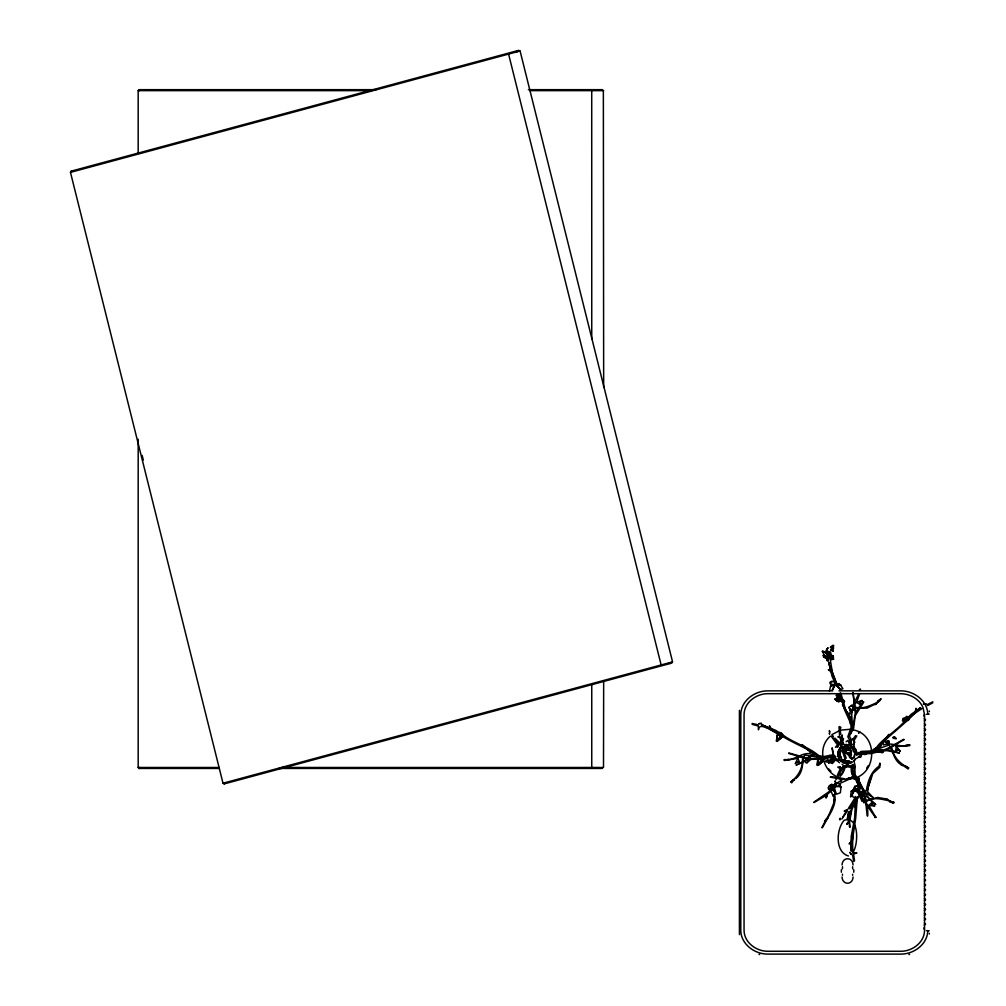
<?xml version="1.0" encoding="UTF-8"?>
<svg xmlns="http://www.w3.org/2000/svg" width="1006" height="1006" viewBox="0 0 1006 1006"><rect width="100%" height="100%" fill="white"/><g stroke="black" fill="none" stroke-linecap="round" stroke-linejoin="round"><path stroke-width="1.5" d="M829.434 662.778L829.472 663.482M838.991 726.797L839.62 736.669L837.822 736.82L839.922 737.738L842.424 744.704M851.265 851.365L851.164 836.652L854.635 818.318L855.465 801.116M889.229 742.541C889.543 738.429 884.639 742.818 887.921 743.962M838.426 751.168L838.375 756.65M848.31 812.76L847.781 818.041L847.983 816.935C848.347 823.65 846.461 813.854 850.347 812.634M856.81 755.028L856.835 753.18M856.961 755.053L855.943 749.571L853.604 746.653M887.242 741.548C886.89 742.39 886.16 741.548 888.311 744.063M880.099 751.62C881.118 748.841 876.415 749.294 878.251 751.822M877.898 750.551L878.64 752.211L879.961 751.645M878.15 750.916L878.967 752.048M879.999 751.067L879.936 751.96M841.343 869.75L841.343 872.252M842.412 868.895L842.525 866.732M853.78 872.252L853.78 869.75M810.132 755.28C809.566 759.354 806.108 756.198 806.183 760.725M886.89 742.642L888.524 740.579M776.557 741.259L776.946 735.373L781.172 733.475L776.946 735.373L776.582 741.259L778.254 740.705M817.777 759.492L817.4 765.39L817.765 759.505L821.977 757.619L817.777 759.492L817.4 765.39L819.073 764.837M852.245 709.368C850.372 718.284 854.798 725.716 850.108 734.04L852.66 727.024L850.284 733.5M859.652 787.019L858.759 786.441L858.709 777.688L860.319 786.805L864.506 790.779L866.304 791.018C867.713 781.813 870.718 771.703 878.955 766.308L879.885 763.139L880.124 765.918M927.796 930.726C927.444 944.383 913.813 954.191 900.873 954.103L767.716 954.103C754.777 954.191 741.133 944.383 740.793 930.713L740.793 714.247C741.133 700.591 754.777 690.782 767.716 690.87L832.742 690.845M863.45 753.469C860.809 749.005 860.457 757.392 863.412 753.62M852.019 842.525L851.73 847.505M776.582 741.259L776.959 735.348M807.831 759.253C811.691 756.097 809.855 763.755 807.868 759.543M808.422 760.335L807.981 761.668M831.773 656.05L829.548 656.88C829.887 641.815 834.351 667.934 826.052 651.85L826.178 650.102L828.806 651.863M850.825 812.911L848.322 816.646L848.762 811.729M848.85 815.916C846.977 814.571 849.944 817.262 849.077 815.891C846.398 818.708 850.825 814.382 849.592 811.779M852.145 768.131L852.12 771.904L854.32 779.009M852.598 875.27L852.686 874.201M905.073 719.013L906.343 716.373L908.141 716.951L909.223 717.944L909.072 719.542L907.94 720.585L906.607 720.12M852.17 709.444L851.919 712.198L852.183 709.67M832.566 786.252L835.269 785.46L833.308 786.302L831.195 785.384L835.244 785.435L835.973 784.315L834.653 783.385M851.893 759.165L851.063 757.405M850.787 709.155L849.705 714.122L850.284 713.744L848.196 713.417L846.172 710.865L842.688 704.514M828.806 762.85L829.233 762.045L828.793 763.214M828.969 762.573C828.303 759.618 832.616 762.133 830.918 763.152M852.17 841.783L855.666 818.519L857.426 796.727M778.304 734.569L779.663 732.406L781.511 733.286L782.605 734.393L781.247 736.555M819.11 758.7L820.481 756.537L822.317 757.417L823.424 758.524L822.053 760.687M889.078 743.962L889.103 743.271M851.353 745.572L851.554 744.515M852.258 835.269L851.453 841.142L849.102 843.946L851.428 842.198L851.089 850.183M855.414 800.965L855.842 798.387L855.226 802.109L851.868 809.541L849.542 821.739L850.108 827.183M829.447 691.021L830.566 686.243L835.294 684.47L838.966 685.501L839.67 685.149L838.954 683.464M840.739 742.101L842.827 740.529C845.606 735.424 839.318 741.271 841.192 742.403L841.695 742.302C843.368 723.327 840.84 747.71 840.513 743.912L840.802 742.893L841.23 745.257M851.227 810.258L851.554 808.12M855.766 798.726L855.226 802.109M844.562 760.486L845.417 758.75M846.096 741.749L847.857 740.429L849.24 743.308M929.28 933.983L929.381 933.342M836.162 778.782L835.999 779.738M857.955 789.635L855.025 788.88L851.239 791.282L850.56 796.915L852.346 795.733M853.113 770.91L852.396 774.545M833.987 788.012L833.886 791.32M739.423 710.349L739.423 934.612M861.564 791.332L864.569 797.632L864.028 802.75L865.11 797.708L862.683 791.294L862.972 789.408L861.237 787.673L858.986 788.792L860.344 792.426L862.129 792.69L863.148 790.175M879.999 751.231L879.672 751.922M849.253 756.072L849.781 757.782M851.277 752.966L850.372 754.663M841.758 701.861L842.236 699.962L841.418 698.378M842.097 700.578L841.62 698.742L840.4 700.126L840.953 698.642M838.161 752.991L840.199 747.936M831.597 787.296L831.912 785.787L834.754 785.057M835.294 787.786L835.609 786.264M852.522 834.012C854.434 818.456 851.277 846.75 853.428 853.251M810.232 758.801L809.025 756.713L807.969 759.077M846.536 747.621L846.926 750.174M854.622 798.513L848.372 808.434M853.654 707.017L852.824 710.236L850.108 710.161L849.064 707.331L851.742 705.231L854.006 706.765L853.704 709.431L852.862 709.871L853.654 707.017L852.874 709.896L853.704 709.431M848.121 748.879L851.327 746.05L848.108 748.917L847.769 745.32M854.496 806.51L857.15 797.054M858.621 789.471L859.338 786.667M843.103 750.174L844.55 751.105M844.147 702.565L844.499 701.295L843.229 699.899L840.626 700.465L843.217 699.912L844.487 701.295M850.812 812.609L849.026 820.783L846.738 823.939L849.114 821.814L849.504 827.083M854.861 806.699L858.131 796.752L860.08 795.935L859.086 793.181L854.987 788.88L852.245 794.275L852.635 796.614L856.785 799.041L859.501 795.708L859.086 793.181M828.567 659.659L829.372 656.755L824.87 651.838L822.367 651.385L824.958 656.101L831.384 657.434L831.019 656.49L824.077 656.289L823.009 655.359L823.788 656.792L828.542 659.672L823.801 656.767L827.36 658.754M813.967 802.574L826.366 795.268L826.077 797.72L827.448 794.287L831.761 790.326M848.926 816.18C847.857 815.275 848.247 816.847 849.68 816.885L849.529 815.879M854.32 772.998L855.326 766.735L854.346 762.649M842.06 864.984C842.374 856.684 852.748 856.684 853.075 864.984M853.075 877.006C852.748 885.305 842.374 885.305 842.06 877.006M839.997 776.431C843.003 774.306 845.417 767.641 845.053 766.559L853.176 767.528L853.616 766.283L852.547 764.673L852.208 765.78L851.126 765.453L851.365 771.866L853.792 778.807M867.147 815.791L865.751 802.247M888.399 740.831L888.273 743.874M829.183 656.792L829.573 655.56L829.221 656.792L830.541 658.138L831.887 658.452L833.496 657.396L832.767 655.635L830.327 655.409M835.232 684.306L832.163 690.368L835.307 684.495L840.287 684.596L842.902 688.77L840.601 689.462L835.232 684.482L840.639 689.45L839.457 688.305M829.975 757.229L833.308 759.48L832.805 758.75L833.245 761.228L832.163 763.365M821.814 827.636L829.46 813.716L833.974 802.574L834.049 795.205M851.592 744.49L853.352 744.704L854.61 741.963L852.698 739.209L850.41 740.278L850.938 743.459M854.207 743.258L854.647 741.963M830.642 656L830.239 657.132L828.076 657.509L827.573 656.541L829.032 654.78M822.38 827.749L828.227 817.186L827.624 818.13C831.748 811.251 836.451 803.278 834.754 794.941M830.315 682.169L830.679 684.294L835.483 684.621L834.15 685.048M863.676 802.423L864.393 799.996L864.066 802.662M854.823 797.997L855.352 796.576M836.476 783.133L833.396 786.39L831.082 791.282L833.056 795.897M878.1 750.816L879.948 750.627M880.036 751.796L879.923 750.728M838.954 685.539L835.244 682.307L838.954 685.539L836.049 684.017M886.927 741.9C885.167 738.806 884.123 744.402 887.028 741.85M833.408 760.725L833.71 759.958L833.408 760.725L834.238 760.046L837.155 760.788L839.645 762.737M849.554 813.1L850.586 810.471M829.384 760.951L832.402 758.021M850.397 744.176L851.139 742.327M859.564 694.065L856.571 702.364L862.167 700.541L859.665 702.691L860.256 702.138C861.652 708.752 854.421 696.856 854.245 706.589C862.067 710.902 874.855 703.244 877.974 702.125L880.929 699.157M852.572 765.403L852.987 764.472M853.49 741.447L856.861 735.864M838.878 751.306L839.57 749.696M840.664 750.287L839.746 754.676L841.406 758.838M840.903 750.426L840.01 754.651L841.62 758.662M853.956 757.593L854.848 753.356L852.22 748.301M854.195 757.719L855.125 753.331L852.396 748.087M516.581 51.935L517.071 50.79M858.935 693.662L852.384 706.313M840.903 727.501L840.173 729.363L840.752 734.418M791.697 782.882L793.52 780.09L791.118 782.027M831.094 791.307L833.408 786.378L836.036 786.214M779.65 739.02L777.94 740.353L780.882 734.166L782.542 736.82L777.94 740.353L780.706 737.725M821.525 761.856L818.733 764.459L820.443 763.152L818.733 764.459L821.688 758.298L823.361 760.964L818.758 764.485L820.468 763.164M852.811 793.545L855.05 788.88L859.74 794.614L861.828 795.193L860.407 791.885M833.031 787.635L833.66 786.315L831.811 784.34L828.806 786.327L828.617 789.157L831.434 789.106M832.993 787.623L833.634 786.315L831.811 784.366M840.186 727.237L839.746 727.841L839.721 726.508M840.136 742.265L841.519 741.133L842.324 742.327M851.164 808.422L854.408 800.361L854.27 802.172C856.244 797.745 850.749 807.755 849.014 808.962M844.499 749.81L842.726 752.237M832.578 689.475L835.294 684.47L835.219 682.332M671.87 663.055L224.187 783.913L223.005 783.221L70.47 172.366L71.149 171.171L518.857 50.313M837.344 775.286L840.299 768.71L837.759 767.1L840.249 766.836L841.356 768.823L840.249 766.836C839.658 771.703 847.266 763.479 841.745 768.056L847.668 764.145M832.427 646.933L833.056 648.945L832.063 650.63L833.031 648.958M807.34 760.926L808.296 760.02M842.802 817.111L846.763 810.559L844.147 811.075L847.454 809.428M850.913 755.141L851.441 754.274L850.158 752.84M838.35 775.915L841.494 769.728L841.066 770.345M832.654 786.906L833.848 784.969L841.72 780.166L841.255 780.983L840.79 779.134L830.302 777.135M849.944 733.462L852.811 727.678L855.251 712.965L852.95 692.405L855.905 712.512L859.174 706.891L863.098 701.685L863.789 702.037L855.213 715.832L853.604 728.357L849.341 736.115L851.529 739.976M852.61 852.925C858.696 845.053 859.451 815.149 844.084 820.355C836.137 829.46 834.98 852.183 848.448 855.968M840.802 770.734L841.984 769.087M855.842 758.625L853.44 761.492L855.704 758.549M866.656 768.106L868.417 765.528M855.565 735.612L853.415 738.618M795.909 778.317C803.693 772.734 801.883 762.8 804.435 755.078L819.865 757.166M832.54 763.554L833.496 760.523M904.708 721.051C896.359 731.463 879.999 739.913 874.956 750.099C887.984 736.367 903.526 725.2 916.642 711.431M831.019 656.516L828.391 658.1L829.397 656.78L831.019 656.516L831.384 657.434M828.366 658.075L829.397 656.78M832.088 647.826L833.609 645.852L833.119 645.223L830.893 646.644M903.69 739.284L893.227 745.283M905.073 722.082L908.016 718.41L903.048 718.485L902.457 720.761L904.495 722.182M889.153 734.594L882.966 743.019L883.381 744.968C891.731 741.648 900.244 748.137 909.147 745.119L905.149 745.609L909.311 745.056M809.503 760.008L808.761 760.825M832.063 787.874L828.579 792.011L813.854 802.159M888.788 734.393L879.47 747.081L881.03 745.987L871.045 750.992L861.224 751.394L858.608 754.412M791.659 781.146C798.663 775.94 803.656 766.547 802.36 756.713C792.653 755.481 803.517 764.246 797.079 762.007L797.657 761.63L795.23 763.667L797.846 758.398L784.856 760.285M842.274 749.935C846.235 755.204 847.983 746.641 852.472 746.993L847.983 748.954L843.757 748.866L848.008 748.942L851.944 747.634M833.094 651.108L833.446 647.462L830.667 649.775L833.106 651.083L830.591 649.826L833.421 647.449M830.151 789.823L833.207 786.415L830.943 786.151L830.969 791.445L830.151 789.823L830.969 791.445M841.821 819.073L847.53 810.534M909.135 717.743L915.183 711.77L916.013 708.299L916.026 711.141L920.1 707.746M808.057 761.592C806.322 765.994 803.392 759.505 807.843 758.75M830.39 761.617L832.679 758.197M833.043 795.922L835.043 793.822L833.421 786.352L839.947 786.441L840.513 784.667L837.52 783.46M138.187 153.453L138.187 90.641L139.142 89.672L376.131 89.672M790.729 782.002L797.456 776.946M830.139 736.329C814.91 749.558 824.668 777.462 844.726 778.719M841.431 746.527C837.935 749.281 836.841 754.5 838.916 758.436M840.287 748.011L841.594 746.729M840.551 748.238L841.821 747.005M853.264 761.278L854.572 759.995M920.779 707.809L911.361 714.147L906.331 719.152L908.141 717.441M830.415 784.881L828.177 787.711L828.642 789.144L830 789.647M924.476 929.619L923.873 927.922M923.873 716.008L924.476 714.31M863.01 791.106C862.846 791.923 869.385 793.948 870.907 796.023L867.838 793.897L873.359 797.758L867.75 791.961L868.228 785.661L870.542 778.644L867.348 790.024L872.843 773.501L879.961 767.163M874.981 704.678L876.566 703.357L867.034 708.149L853.39 707.834M826.97 648.807C830.516 645.94 825.071 649.587 827.183 651.498L827.888 652.63L829.522 652.404L827.9 652.605L827.033 650.178M809.038 757.845L812.056 755.33L811.301 754.311M875.233 704.464L880.011 700.352M857.753 788.717L858.684 787.937L858.37 785.774L854.949 786.277L854.107 787.987L856.093 789.22L858.709 787.962L858.344 785.799L856.634 785.824M840.073 774.985L842.11 772.935L844.474 766.647L842.097 764.195M856.923 758.21L859.589 756.059M922.1 708.538L912.241 715.015L907.236 719.894L908.267 718.699M854.974 786.29L854.308 788.289M777.915 740.328L782.542 736.794M818.733 764.459L823.348 760.938M880.954 698.768L877.37 701.647L879.986 699.56M888.059 740.994L887.732 741.233M851.416 705.508L854.257 707.407M840.287 700.78L841.67 699.799L841.041 697.787L837.445 697.749L838.866 699.321L841.783 699.811L840.513 696.73L837.306 695.096L841.783 699.748L836.401 700.503L839.054 701.396M844.499 767.704L848.511 765.025M758.499 729.589C759.002 720.95 773.576 732.67 779.109 733.89M831.874 734.619L840.475 730.142L850.133 729.287M842.915 750.916L846.826 748.401L840.161 747.37L846.801 748.414M825.083 761.379L828.34 759.97L830.113 760.536M924.363 720.887L925.608 719.78L924.225 718.8M851.252 791.269L855.05 788.88M848.234 750.514L849.705 748.451L847.693 746.917M904.18 739.636L892.196 746.477M849.177 750.401L850.825 749.395M924.351 725.842L925.621 724.785L924.351 723.729M924.351 730.708L925.621 729.652L924.351 728.596M924.351 735.587L925.621 734.531L924.351 733.475M924.351 740.466L925.621 739.41L924.351 738.354M924.351 745.345L925.621 744.289L924.351 743.233M924.351 750.212L925.621 749.156L924.351 748.099M924.351 755.091L925.621 754.035L924.351 752.978M924.351 759.97L925.621 758.914L924.351 757.858M924.351 764.837L925.621 763.78L924.351 762.724M924.351 769.716L925.621 768.659L924.351 767.603M924.351 774.595L925.621 773.539L924.351 772.482M924.351 779.474L925.621 778.418L924.351 777.361M924.351 784.34L925.621 783.284L924.351 782.228M924.351 789.22L925.621 788.163L924.351 787.107M924.351 794.099L925.621 793.042L924.351 791.986M924.351 798.978L925.621 797.921L924.351 796.865M924.351 803.844L925.621 802.788L924.351 801.732M924.351 808.723L925.621 807.667L924.351 806.611M924.351 813.603L925.621 812.546L924.351 811.49M924.351 818.469L925.621 817.413L924.351 816.356M924.351 822.694L925.419 821.965L924.351 821.236M924.351 827.561L925.621 826.504L924.351 825.448M924.351 832.44L925.621 831.384L924.351 830.327M924.351 837.319L925.621 836.263L924.351 835.206M924.351 842.198L925.621 841.142L924.351 840.085M924.351 847.065L925.621 846.008L924.351 844.952M924.351 851.944L925.621 850.887L924.351 849.831M924.351 856.823L925.621 855.766L924.351 854.71M924.351 861.702L925.621 860.633L924.351 859.577M924.351 866.568L925.621 865.512L924.351 864.456M924.351 871.447L925.621 870.391L924.351 869.335M924.351 876.327L925.621 875.27L924.351 874.214M924.351 881.193L925.621 880.137L924.351 879.081M924.351 886.072L925.621 885.016L924.351 883.96M924.351 890.951L925.621 889.895L924.351 888.839M924.351 895.83L925.621 894.774L924.351 893.718M924.351 900.697L925.621 899.641L924.351 898.584M924.351 905.576L925.621 904.52L924.351 903.463M924.351 910.455L925.621 909.399L924.351 908.343M924.351 915.322L925.621 914.265L924.351 913.209M924.351 920.201L925.621 919.144L924.351 918.088M927.633 705.583L932.751 702.829M890.876 747.219L886.688 749.835L893.127 750.765L899.477 753.104L886.927 750.639L880.904 751.08M834.728 699.245L836.652 698.164L841.67 699.811L840.035 697.02L836.036 695.335L838.866 698.742L837.155 697.523M866.392 754.047C862.104 756.55 863.173 749.395 866.518 753.859M830.667 649.775L833.572 648.166M858.747 733.185L859.954 732.028L858.458 732.682M926.991 704.703L932.851 701.823M890.499 746.766C883.545 751.281 874.818 752.035 866.682 752.614M908.016 718.41L903.463 718.435M924.225 925.13L925.608 924.149L924.363 923.043M856.546 790.389L854.081 790.766L853.44 789.924L854.924 788.075L856.923 789.383M826.693 760.549L827.51 760.171M866.015 802.046C872.843 795.142 886.638 800.99 889.732 800.726L893.29 802.926M831.698 756.764L832.289 756.172L838.891 760.36M807.567 759.241L796.111 765.113L805.24 761.215M788.591 753.406L801.845 757.254M839.52 783.573L854.232 777.009L854.61 778.191M824.656 821.625L826.052 819.928C824.342 822.757 828.806 815.099 824.505 821.55M853.88 853.931L856.898 852.987L854.22 852.862M843.871 747.156L846.763 746.314M849.944 762.623L851.579 761.97M851.742 762.284L846.398 763.391M851.856 762.523C847.92 764.598 842.714 763.504 839.947 760.008M832.49 646.254L833.584 645.839M830.83 757.267L824.002 759.253M830.566 686.243L835.294 684.47L840.362 689.06M896.082 738.718L893.793 738.329M830.83 681.603L835.621 681.905L834.326 681.276M832.251 681.112L830.34 682.181L830.264 683.828M906.079 721.541L903.979 720.61L903.665 718.875L906.708 717.844M851.931 758.788L852.698 758.549M907.726 719.089L908.858 718.724M810.031 759.404L817.689 759.14M908.908 954.543L909.6 954.342M672.561 661.86L520.089 50.992M670.109 663.532L669.191 662.778M70.47 172.366L520.052 50.992M223.005 783.221L672.41 661.91M809.176 758.675L817.249 758.21M831.887 658.427L832.805 658.188M877.245 752.035L871.133 753.632L866.254 753.595M879.672 749.935L875.446 748.036L875.346 749.307M823.436 758.373L828.076 757.204M830.352 647.424L832.44 646.908M850.963 758.574L852.862 758.21L852.195 758.348M909.424 745.433L896.346 746.653L900.131 751.168L897.201 749.646L897.943 749.986C892.309 753.708 900.659 742.642 891.567 746.075C892.762 756.562 900.144 764.233 908.808 767.93M822.807 758.122L830.025 756.776M829.485 762.51L825.109 761.567M844.751 744.792L846.599 744.453M844.788 744.943L846.612 744.603M845.342 746.854L846.775 746.578M849.517 761.152L845.191 761.114M849.592 761.416L845.103 761.366L842.462 759.92M851.051 777.575L854.132 776.997M849.592 778.782C877.169 777.827 879.822 733.827 852.522 729.79M858.847 754.538C862.167 753.657 861.953 759.014 858.759 756.889M879.822 750.086C885.62 748.414 883.532 756.047 879.659 751.017M893.957 738.366C898.169 737.36 890.461 736.342 893.844 738.379C891.681 737.373 895.692 736.115 896.12 738.63M836.401 700.503L838.715 700.239M784.881 759.895L789.044 759.442L785.045 759.907C794.413 760.75 801.166 752.45 810.056 753.708L810.006 751.721L802.008 744.981M866.166 752.563L872.026 752.262L877.056 749.269L889.166 744.981C893.466 751.884 894.032 761.957 902.923 765.566L901.087 764.585M858.495 752.589L863.425 752.387L863.852 753.104M858.533 753.834L862.18 753.683M852.799 710.211L850.133 710.135L849.089 707.331M926.425 714.285L929.154 714.197M752.174 724.358L758.235 726.018L758.499 729.589M894.007 802.738L889.405 801.392L893.416 803.291M602.644 89.672L528.364 89.672M591.717 90.641L591.754 338.758M603.361 90.641L603.663 387.448M138.187 90.641L371.415 90.641M529.923 90.641L603.625 90.641M838.941 690.845L900.873 690.87C913.813 690.782 927.444 700.578 927.796 714.247M138.187 439.27L138.187 767.477L219.182 767.477M281.957 767.477L600.293 767.477M600.984 767.477L603.361 767.477M602.154 768.446L278.825 768.446M219.182 768.446L139.142 768.446L138.187 767.477M603.499 767.477L603.663 681.1M839.947 786.051L840.978 787.283L839.947 786.051L840.978 787.283L840.4 792.715L836.552 794.212L833.433 786.34L839.947 786.441L838.753 786.176M848.247 763.303L844.625 762.9M831.195 785.384L835.269 785.46M840.651 699.786L841.796 699.811L840.035 697.032M926.425 930.676L929.154 930.776M848.636 752.853L844.889 752.677L848.636 752.853L844.927 752.727L847.945 748.954L851.227 750.954M893.881 802.071L890.838 801.518L886.211 798.953L877.685 797.456L864.494 800.965L863.324 800.663L862.029 797.066L863.387 800.99L861.425 794.35M851.805 850.384L851.893 849.705M862.104 792.665L860.369 792.401M830.591 776.695C839.859 777.072 845.279 783.058 853.264 776.091L852.346 767.062M830.943 786.151L833.232 786.415L831.421 791.043L831.861 787.711L830.969 786.139M854.899 789.006L856.093 789.182M752.136 723.452L758.197 724.823M848.687 765.641L853.629 766.17L855.553 775.915L859.3 783.184M848.473 744.465L850.322 744.855M848.46 744.629L850.271 745.006M762.007 725.64L763.655 725.93L761.617 725.502M831.409 655.346L833.408 656.226M854.056 743.761L853.377 743.597L854.421 746.527M839.193 697.284L841.041 697.787M802.059 756.738L788.981 752.953M803.555 757.141L808.535 758.637M855.465 788.767L856.131 791.068M758.989 954.342L759.681 954.543M803.304 757.656L807.981 759.228M836.652 698.177L841.657 699.824L838.74 701.962L834.728 699.258M838.602 745.044L837.847 746.691L835.496 747.207L837.457 744.868L831.069 736.04M839.004 744.113L838.715 743.686M763.101 725.188L770.37 728.495L769.54 725.98M875.094 749.206L879.156 750.853M761.944 724.924L775.613 730.331L781.687 734.015L779.512 732.77M838.652 695.875L837.294 695.108L840.941 697.548L837.294 695.108L840.5 696.743M842.89 762.284L844.587 763.013M838.727 760.196C836.225 758.662 831.811 759.253 833.848 756.399L832.138 747.835L833.169 756.097L832.377 757.267L829.434 755.493M844.537 751.444L845.455 751.847M908.443 768.043L901.389 764.749M781.913 735.952C794.036 743.648 807.768 748.414 819.45 756.713C811.691 747.659 792.539 743.157 781.587 733.877M830.692 684.269L832.063 684.91M859.438 795.721L862.092 801.53M765.34 726.785L767.666 727.916M886.525 799.104L888.072 799.871L886.211 798.953M858.093 786.793L860.205 788.729M835.848 756.751L833.106 754.739L823.461 756.663L812.571 754.148L814.357 754.852L802.31 744.704M851.202 750.979L847.957 748.954L851.768 751.62M859.476 788.276L858.86 787.66L860.117 788.779M769.842 728.922L779.537 734.87M837.294 695.108L840.941 697.56M778.619 733.299L771.338 728.922L769.527 725.967M842.638 759.719L843.845 760.536M842.94 762.183L840.161 759.844M843.984 744.754L842.412 743.233M907.714 767.314L904.796 765.667L905.4 766.031L904.583 766.421L908.091 769.012M850.913 755.456L847.329 753.004M849.957 756.286L846.285 753.393L845.304 750.853M858.596 789.119L859.338 791.483L858.621 793.068L856.106 791.093L855.138 788.717M829.749 657.471L830.554 658.113M854.685 774.746C862.394 784.076 865.047 798.01 875.748 804.624C857.867 786.881 868.832 801.43 867.713 815.979M837.809 743.107L838.375 743.597L836.275 741.585M834.892 738.077L841.934 745.182M852.698 739.234L854.421 740.856M861.237 787.698L862.972 789.408M826.089 653.384L829.409 656.78L827.435 652.881M853.428 746.854L856.496 751.369M840.073 759.907L841.368 761.24M828.743 769.012L830.931 771.25M843.871 744.566L841.054 736.82M840.287 684.596L841.268 685.664M903.64 718.85L903.979 720.61M854.999 788.88L859.702 794.627M866.116 802.876C868.367 810.446 872.177 798.362 872.504 804.888L871.8 804.486L874.742 805.982L868.87 805.529L875.484 816.872M823.612 654.441L824.958 656.101M866.418 804.775L875.107 816.998M851.126 765.453L852.384 767.515M852.912 767.188L852.472 766.622L853.176 767.528M840.626 745.408L833.257 737.951M856.446 777.94C860.721 784.894 865.173 792.426 865.562 800.701M855.943 777.424L859.275 782.479L855.968 777.5M826.077 651.825L829.497 656.792M854.421 748.389L855.389 749.86M855.314 776.305L859.275 782.479M854.144 777.286L857.741 782.945M841.77 744.503L841.242 743.346M922.615 706.64C918.553 698.34 909.185 693.612 900.144 693.687L768.446 693.687C756.638 693.31 743.987 702.364 744.05 714.889L744.05 930.085C743.987 942.609 756.638 951.651 768.446 951.274L900.144 951.274C911.939 951.651 924.602 942.609 924.539 930.085L924.539 714.889L923.055 707.608M842.374 704.791L850.648 718.183L850.221 716.31L851.126 727.451L847.807 736.706L849.63 740.265L849.969 744.088M846.247 758.235L843.166 749.734M835.961 685.036L832.05 676.284L828.692 661.961M843.393 746.741L844.512 749.03M856.446 781.234L857.904 784.34L857.816 783.599L857.904 786.176L857.741 783.573M844.927 758.725L842.047 749.973M850.598 720.346L845.493 709.419L843.544 702.326M850.51 723.05L844.575 709.808L839.733 693.285M839.155 758.31L838.136 754.814M851.189 756.952L851.491 757.719M832.402 648.279L832.817 649.386M844.675 748.124L845.128 749.42M851.416 722.509L851.742 722.974M840.676 692.845L843.154 700.918M833.458 786.352L835.37 792.829M830.818 668.059L836.917 684.13M71.149 171.171L71.401 172.114M223.936 782.97L224.187 783.913M508.583 54.085L661.131 664.953M142.148 455.454L143.292 460.031M830.202 657.974L830.629 658.842L833.785 659.056L830.34 660.087L832.528 673.228L835.823 682.257L831.27 671.845L828.328 669.682L831.006 670.826L828.781 663.143M853.654 861.299L852.585 854.861M835.458 782.844L835.772 784.416M856.383 751.394L856.722 753.192M854.534 860.935L853.666 854.874M842.751 747.269L843.267 750.212M929.28 710.99L929.381 711.632M858.986 788.792L859.313 790.942M850.447 740.29L850.749 742.34M830 732.179L829.372 730.633L829.422 732.267M836.036 782.794L836.2 784.164M829.145 658.238L828.667 652.039M852.598 866.732L852.711 868.895M842.437 874.201L842.525 875.27M834.917 791.961L835.043 793.822M829.61 651.875L829.749 654.617M850.284 749.369L850.359 753.494M591.754 684.243L591.754 767.477M139.142 767.477L139.142 768.446L139.142 767.477M139.142 89.672L139.142 90.641L139.142 89.672M850.485 722.66L850.485 724.043L850.485 722.66M849.969 852.472L851.353 854.484L849.969 852.472M827.108 660.502C828.152 662.954 828.529 656.151 827.108 660.502M833.295 753.871L833.169 756.097L833.295 753.871M841.758 741.409L841.758 741.409M834.439 799.531L833.949 802.7L834.452 799.607M838.463 744.503L837.847 746.691L838.463 744.503M839.595 819.211C839.922 821.751 841.154 816.042 839.595 819.211M833.811 761.278L833.496 762.271L833.811 761.278M859.476 689.676C860.017 692.065 861.488 687.425 859.476 689.676M923.533 703.974L925.973 703.923L923.533 703.974M784.164 759.932C784.743 762.133 786.478 758.034 784.164 759.932M848.385 828.944L848.385 828.944M517.034 50.803L516.656 51.91L517.059 50.803M832.427 736.078L833.069 736.216L832.427 736.078M875.937 817.312C873.925 818.519 874.918 814.709 875.937 817.312M827.221 795.482L826.127 797.67L827.221 795.482M856.999 733.173L856.999 733.173M829.447 733.311L829.485 733.978L829.447 733.311M759.115 723.628L761.479 723.465L759.115 723.628M835.106 781.172L835.408 781.825L835.106 781.172M908.732 744.78C908.921 747.118 911.436 744.088 908.732 744.78M882.161 765.365L882.161 765.365M848.511 822.204L847.027 823.952L848.511 822.204M833.924 760.134L833.182 760.838L833.886 760.222M794.325 779.587L793.357 780.304L794.275 779.675M854.924 788.1L853.843 788.943L856.269 788.566L854.924 788.1M861.815 700.528L859.765 701.735L861.815 700.528M849.353 777.713L846.587 779.273L849.316 777.827M874.264 748.992L875.258 748.615L874.264 748.992M872.026 752.262L864.556 752.526L872.026 752.262M849.454 749.118L848.196 749.294L849.466 749.143M824.845 651.825L822.342 651.372L824.87 651.838M837.646 759.719L839.117 760.373L837.646 759.719M889.882 801.606L889.782 801.593M763.24 726.118L761.743 725.364L763.24 726.118M845.857 766.786L844.788 766.094L845.857 766.786M860.822 787.459L859.74 786.679L860.822 787.459M900.018 750.828L898.132 749.382L900.018 750.828M847.857 749.105L847.19 748.565L847.844 749.13M847.932 819.588L847.266 817.828L847.895 819.55M855.201 774.733L855.377 776.456L855.201 774.733"/></g></svg>
